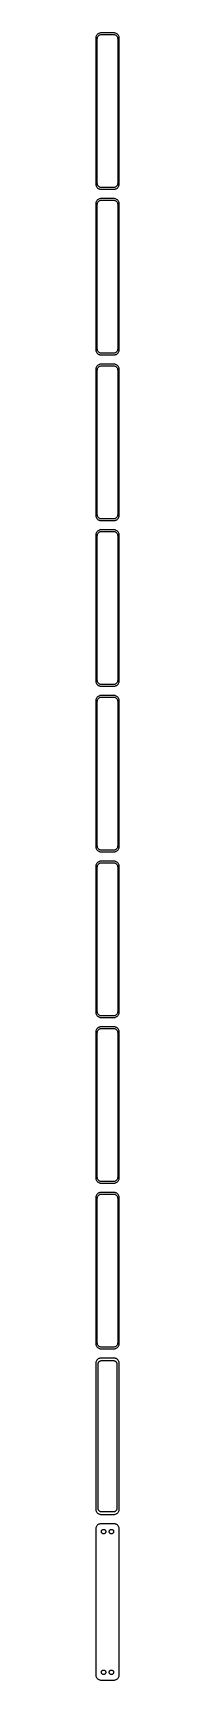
# Model space of a CAD drawing. Header units: metres. Extents: x -11 to 11, y 1515 to 3096.
import ezdxf

# ---------------------------------------------------------------- set-up
doc = ezdxf.new("R2010")
doc.units = ezdxf.units.M

msp = doc.modelspace()

# ---------------------------------------------------------------- linework, layer by layer
for p, q in [((-11.2106, 3091.63), (-11.25, 3091)), ((-11.25, 3091), (-11.25, 2951)), ((-11.0929, 3092.24), (-11.2106, 3091.63)), ((-10.8989, 3092.84), (-11.0929, 3092.24)), ((-10.6315, 3093.41), (-10.8989, 3092.84)), ((-10.2951, 3093.94), (-10.6315, 3093.41)), ((-9.89484, 3094.42), (-10.2951, 3093.94)), ((-9.43712, 3094.85), (-9.89484, 3094.42)), ((-9.75, 3090.5), (-9.71844, 3091)), ((-9.75, 2951.5), (-9.75, 3090.5)), ((-9.71844, 3091), (-9.62433, 3091.49)), ((-9.62433, 3091.49), (-9.4691, 3091.97)), ((-9.4691, 3091.97), (-9.25522, 3092.43)), ((-8.92912, 3095.22), (-9.43712, 3094.85)), ((-9.25522, 3092.43), (-8.98605, 3092.85)), ((-8.98605, 3092.85), (-8.66586, 3093.24)), ((-8.37889, 3095.52), (-8.92912, 3095.22)), ((-8.66586, 3093.24), (-8.29968, 3093.58)), ((-7.79507, 3095.76), (-8.37889, 3095.52)), ((-8.29968, 3093.58), (-7.8933, 3093.88)), ((-7.8933, 3093.88), (-7.45311, 3094.12)), ((-7.1869, 3095.91), (-7.79507, 3095.76)), ((-7.45311, 3094.12), (-6.98605, 3094.3)), ((-6.56395, 3095.99), (-7.1869, 3095.91)), ((-6.98605, 3094.3), (-6.49951, 3094.43)), ((6.56395, 3095.99), (-6.56395, 3095.99)), ((-6.49951, 3094.43), (-6.00116, 3094.49)), ((-6.00116, 3094.49), (6.00116, 3094.49)), ((6.00116, 3094.49), (6.49951, 3094.43)), ((6.49951, 3094.43), (6.98605, 3094.3)), ((7.1869, 3095.91), (6.56395, 3095.99)), ((6.98605, 3094.3), (7.45311, 3094.12)), ((7.79507, 3095.76), (7.1869, 3095.91)), ((7.45311, 3094.12), (7.8933, 3093.88)), ((8.37889, 3095.52), (7.79507, 3095.76)), ((7.8933, 3093.88), (8.29968, 3093.58)), ((8.29968, 3093.58), (8.66586, 3093.24)), ((8.92912, 3095.22), (8.37889, 3095.52)), ((8.66586, 3093.24), (8.98605, 3092.85)), ((9.43712, 3094.85), (8.92912, 3095.22)), ((8.98605, 3092.85), (9.25522, 3092.43)), ((9.25522, 3092.43), (9.4691, 3091.97)), ((9.89484, 3094.42), (9.43712, 3094.85)), ((9.4691, 3091.97), (9.62433, 3091.49)), ((9.62433, 3091.49), (9.71844, 3091)), ((9.71844, 3091), (9.75, 3090.5)), ((9.75, 3090.5), (9.75, 2951.5)), ((10.2951, 3093.94), (9.89484, 3094.42)), ((10.6315, 3093.41), (10.2951, 3093.94)), ((10.8989, 3092.84), (10.6315, 3093.41)), ((11.0929, 3092.24), (10.8989, 3092.84)), ((11.2106, 3091.63), (11.0929, 3092.24)), ((11.25, 3091), (11.2106, 3091.63)), ((11.25, 2951), (11.25, 3091)), ((-11.25, 2951), (-11.2106, 2950.37)), ((-11.2106, 2950.37), (-11.0929, 2949.76)), ((-11.0929, 2949.76), (-10.8989, 2949.16)), ((-10.8989, 2949.16), (-10.6315, 2948.59)), ((-10.6315, 2948.59), (-10.2951, 2948.06)), ((-10.2951, 2948.06), (-9.89484, 2947.58)), ((-9.89484, 2947.58), (-9.43712, 2947.15)), ((-9.71844, 2951), (-9.75, 2951.5)), ((-9.62433, 2950.51), (-9.71844, 2951)), ((-9.4691, 2950.03), (-9.62433, 2950.51)), ((-9.25522, 2949.57), (-9.4691, 2950.03)), ((-9.43712, 2947.15), (-8.92912, 2946.78)), ((-8.98605, 2949.15), (-9.25522, 2949.57)), ((-8.66586, 2948.76), (-8.98605, 2949.15)), ((-8.92912, 2946.78), (-8.37889, 2946.48)), ((-8.29968, 2948.42), (-8.66586, 2948.76)), ((-8.37889, 2946.48), (-7.79507, 2946.24)), ((-7.8933, 2948.12), (-8.29968, 2948.42)), ((-7.45311, 2947.88), (-7.8933, 2948.12)), ((-7.79507, 2946.24), (-7.1869, 2946.09)), ((-6.98605, 2947.7), (-7.45311, 2947.88)), ((-7.1869, 2946.09), (-6.56395, 2946.01)), ((-6.49951, 2947.57), (-6.98605, 2947.7)), ((-6.56395, 2946.01), (6.56395, 2946.01)), ((-6.00116, 2947.51), (-6.49951, 2947.57)), ((6.00116, 2947.51), (-6.00116, 2947.51)), ((6.49951, 2947.57), (6.00116, 2947.51)), ((6.98605, 2947.7), (6.49951, 2947.57)), ((6.56395, 2946.01), (7.1869, 2946.09)), ((7.45311, 2947.88), (6.98605, 2947.7)), ((7.1869, 2946.09), (7.79507, 2946.24)), ((7.8933, 2948.12), (7.45311, 2947.88)), ((7.79507, 2946.24), (8.37889, 2946.48)), ((8.29968, 2948.42), (7.8933, 2948.12)), ((8.66586, 2948.76), (8.29968, 2948.42)), ((8.37889, 2946.48), (8.92912, 2946.78)), ((8.98605, 2949.15), (8.66586, 2948.76)), ((8.92912, 2946.78), (9.43712, 2947.15)), ((9.25522, 2949.57), (8.98605, 2949.15)), ((9.4691, 2950.03), (9.25522, 2949.57)), ((9.43712, 2947.15), (9.89484, 2947.58)), ((9.62433, 2950.51), (9.4691, 2950.03)), ((9.71844, 2951), (9.62433, 2950.51)), ((9.75, 2951.5), (9.71844, 2951)), ((9.89484, 2947.58), (10.2951, 2948.06)), ((10.2951, 2948.06), (10.6315, 2948.59)), ((10.6315, 2948.59), (10.8989, 2949.16)), ((10.8989, 2949.16), (11.0929, 2949.76)), ((11.0929, 2949.76), (11.2106, 2950.37)), ((11.2106, 2950.37), (11.25, 2951)), ((-11.2106, 2932.63), (-11.25, 2932)), ((-11.25, 2932), (-11.25, 2792)), ((-11.0929, 2933.24), (-11.2106, 2932.63)), ((-10.8989, 2933.84), (-11.0929, 2933.24)), ((-10.6315, 2934.41), (-10.8989, 2933.84)), ((-10.2951, 2934.94), (-10.6315, 2934.41)), ((-9.89484, 2935.42), (-10.2951, 2934.94)), ((-9.43712, 2935.85), (-9.89484, 2935.42)), ((-9.75, 2931.5), (-9.71844, 2932)), ((-9.75, 2792.5), (-9.75, 2931.5)), ((-9.71844, 2932), (-9.62433, 2932.49)), ((-9.62433, 2932.49), (-9.4691, 2932.97)), ((-9.4691, 2932.97), (-9.25522, 2933.43)), ((-8.92912, 2936.22), (-9.43712, 2935.85)), ((-9.25522, 2933.43), (-8.98605, 2933.85)), ((-8.98605, 2933.85), (-8.66586, 2934.24)), ((-8.37889, 2936.52), (-8.92912, 2936.22)), ((-8.66586, 2934.24), (-8.29968, 2934.58)), ((-7.79507, 2936.76), (-8.37889, 2936.52)), ((-8.29968, 2934.58), (-7.8933, 2934.88)), ((-7.8933, 2934.88), (-7.45311, 2935.12)), ((-7.1869, 2936.91), (-7.79507, 2936.76)), ((-7.45311, 2935.12), (-6.98605, 2935.3)), ((-6.56395, 2936.99), (-7.1869, 2936.91)), ((-6.98605, 2935.3), (-6.49951, 2935.43)), ((6.56395, 2936.99), (-6.56395, 2936.99)), ((-6.49951, 2935.43), (-6.00116, 2935.49)), ((-6.00116, 2935.49), (6.00116, 2935.49)), ((6.00116, 2935.49), (6.49951, 2935.43)), ((6.49951, 2935.43), (6.98605, 2935.3)), ((7.1869, 2936.91), (6.56395, 2936.99)), ((6.98605, 2935.3), (7.45311, 2935.12)), ((7.79507, 2936.76), (7.1869, 2936.91)), ((7.45311, 2935.12), (7.8933, 2934.88)), ((8.37889, 2936.52), (7.79507, 2936.76)), ((7.8933, 2934.88), (8.29968, 2934.58)), ((8.29968, 2934.58), (8.66586, 2934.24)), ((8.92912, 2936.22), (8.37889, 2936.52)), ((8.66586, 2934.24), (8.98605, 2933.85)), ((9.43712, 2935.85), (8.92912, 2936.22)), ((8.98605, 2933.85), (9.25522, 2933.43)), ((9.25522, 2933.43), (9.4691, 2932.97)), ((9.89484, 2935.42), (9.43712, 2935.85)), ((9.4691, 2932.97), (9.62433, 2932.49)), ((9.62433, 2932.49), (9.71844, 2932)), ((9.71844, 2932), (9.75, 2931.5)), ((9.75, 2931.5), (9.75, 2792.5)), ((10.2951, 2934.94), (9.89484, 2935.42)), ((10.6315, 2934.41), (10.2951, 2934.94)), ((10.8989, 2933.84), (10.6315, 2934.41)), ((11.0929, 2933.24), (10.8989, 2933.84)), ((11.2106, 2932.63), (11.0929, 2933.24)), ((11.25, 2932), (11.2106, 2932.63)), ((11.25, 2792), (11.25, 2932)), ((-11.25, 2792), (-11.2106, 2791.37)), ((-11.2106, 2791.37), (-11.0929, 2790.76)), ((-11.0929, 2790.76), (-10.8989, 2790.16)), ((-10.8989, 2790.16), (-10.6315, 2789.59)), ((-10.6315, 2789.59), (-10.2951, 2789.06)), ((-10.2951, 2789.06), (-9.89484, 2788.58)), ((-9.89484, 2788.58), (-9.43712, 2788.15)), ((-9.71844, 2792), (-9.75, 2792.5)), ((-9.62433, 2791.51), (-9.71844, 2792)), ((-9.4691, 2791.03), (-9.62433, 2791.51)), ((-9.25522, 2790.57), (-9.4691, 2791.03)), ((-9.43712, 2788.15), (-8.92912, 2787.78)), ((-8.98605, 2790.15), (-9.25522, 2790.57)), ((-8.66586, 2789.76), (-8.98605, 2790.15)), ((-8.92912, 2787.78), (-8.37889, 2787.48)), ((-8.29968, 2789.42), (-8.66586, 2789.76)), ((-8.37889, 2787.48), (-7.79507, 2787.24)), ((-7.8933, 2789.12), (-8.29968, 2789.42)), ((-7.45311, 2788.88), (-7.8933, 2789.12)), ((-7.79507, 2787.24), (-7.1869, 2787.09)), ((-6.98605, 2788.7), (-7.45311, 2788.88)), ((-7.1869, 2787.09), (-6.56395, 2787.01)), ((-6.49951, 2788.57), (-6.98605, 2788.7)), ((-6.56395, 2787.01), (6.56395, 2787.01)), ((-6.00116, 2788.51), (-6.49951, 2788.57)), ((6.00116, 2788.51), (-6.00116, 2788.51)), ((6.49951, 2788.57), (6.00116, 2788.51)), ((6.98605, 2788.7), (6.49951, 2788.57)), ((6.56395, 2787.01), (7.1869, 2787.09)), ((7.45311, 2788.88), (6.98605, 2788.7)), ((7.1869, 2787.09), (7.79507, 2787.24)), ((7.8933, 2789.12), (7.45311, 2788.88)), ((7.79507, 2787.24), (8.37889, 2787.48)), ((8.29968, 2789.42), (7.8933, 2789.12)), ((8.66586, 2789.76), (8.29968, 2789.42)), ((8.37889, 2787.48), (8.92912, 2787.78)), ((8.98605, 2790.15), (8.66586, 2789.76)), ((8.92912, 2787.78), (9.43712, 2788.15)), ((9.25522, 2790.57), (8.98605, 2790.15)), ((9.4691, 2791.03), (9.25522, 2790.57)), ((9.43712, 2788.15), (9.89484, 2788.58)), ((9.62433, 2791.51), (9.4691, 2791.03)), ((9.71844, 2792), (9.62433, 2791.51)), ((9.75, 2792.5), (9.71844, 2792)), ((9.89484, 2788.58), (10.2951, 2789.06)), ((10.2951, 2789.06), (10.6315, 2789.59)), ((10.6315, 2789.59), (10.8989, 2790.16)), ((10.8989, 2790.16), (11.0929, 2790.76)), ((11.0929, 2790.76), (11.2106, 2791.37)), ((11.2106, 2791.37), (11.25, 2792)), ((-11.2106, 2773.63), (-11.25, 2773)), ((-11.25, 2773), (-11.25, 2633)), ((-11.0929, 2774.24), (-11.2106, 2773.63)), ((-10.8989, 2774.84), (-11.0929, 2774.24)), ((-10.6315, 2775.41), (-10.8989, 2774.84)), ((-10.2951, 2775.94), (-10.6315, 2775.41)), ((-9.89484, 2776.42), (-10.2951, 2775.94)), ((-9.43712, 2776.85), (-9.89484, 2776.42)), ((-9.75, 2772.5), (-9.71844, 2773)), ((-9.75, 2633.5), (-9.75, 2772.5)), ((-9.71844, 2773), (-9.62433, 2773.49)), ((-9.62433, 2773.49), (-9.4691, 2773.97)), ((-9.4691, 2773.97), (-9.25522, 2774.43)), ((-8.92912, 2777.22), (-9.43712, 2776.85)), ((-9.25522, 2774.43), (-8.98605, 2774.85)), ((-8.98605, 2774.85), (-8.66586, 2775.24)), ((-8.37889, 2777.52), (-8.92912, 2777.22)), ((-8.66586, 2775.24), (-8.29968, 2775.58)), ((-7.79507, 2777.76), (-8.37889, 2777.52)), ((-8.29968, 2775.58), (-7.8933, 2775.88)), ((-7.8933, 2775.88), (-7.45311, 2776.12)), ((-7.1869, 2777.91), (-7.79507, 2777.76)), ((-7.45311, 2776.12), (-6.98605, 2776.3)), ((-6.56395, 2777.99), (-7.1869, 2777.91)), ((-6.98605, 2776.3), (-6.49951, 2776.43)), ((6.56395, 2777.99), (-6.56395, 2777.99)), ((-6.49951, 2776.43), (-6.00116, 2776.49)), ((-6.00116, 2776.49), (6.00116, 2776.49)), ((6.00116, 2776.49), (6.49951, 2776.43)), ((6.49951, 2776.43), (6.98605, 2776.3)), ((7.1869, 2777.91), (6.56395, 2777.99)), ((6.98605, 2776.3), (7.45311, 2776.12)), ((7.79507, 2777.76), (7.1869, 2777.91)), ((7.45311, 2776.12), (7.8933, 2775.88)), ((8.37889, 2777.52), (7.79507, 2777.76)), ((7.8933, 2775.88), (8.29968, 2775.58)), ((8.29968, 2775.58), (8.66586, 2775.24)), ((8.92912, 2777.22), (8.37889, 2777.52)), ((8.66586, 2775.24), (8.98605, 2774.85)), ((9.43712, 2776.85), (8.92912, 2777.22)), ((8.98605, 2774.85), (9.25522, 2774.43)), ((9.25522, 2774.43), (9.4691, 2773.97)), ((9.89484, 2776.42), (9.43712, 2776.85)), ((9.4691, 2773.97), (9.62433, 2773.49)), ((9.62433, 2773.49), (9.71844, 2773)), ((9.71844, 2773), (9.75, 2772.5)), ((9.75, 2772.5), (9.75, 2633.5)), ((10.2951, 2775.94), (9.89484, 2776.42)), ((10.6315, 2775.41), (10.2951, 2775.94)), ((10.8989, 2774.84), (10.6315, 2775.41)), ((11.0929, 2774.24), (10.8989, 2774.84)), ((11.2106, 2773.63), (11.0929, 2774.24)), ((11.25, 2773), (11.2106, 2773.63)), ((11.25, 2633), (11.25, 2773)), ((-11.25, 2633), (-11.2106, 2632.37)), ((-11.2106, 2632.37), (-11.0929, 2631.76)), ((-11.0929, 2631.76), (-10.8989, 2631.16)), ((-10.8989, 2631.16), (-10.6315, 2630.59)), ((-10.6315, 2630.59), (-10.2951, 2630.06)), ((-10.2951, 2630.06), (-9.89484, 2629.58)), ((-9.89484, 2629.58), (-9.43712, 2629.15)), ((-9.71844, 2633), (-9.75, 2633.5)), ((-9.62433, 2632.51), (-9.71844, 2633)), ((-9.4691, 2632.03), (-9.62433, 2632.51)), ((-9.25522, 2631.57), (-9.4691, 2632.03)), ((-9.43712, 2629.15), (-8.92912, 2628.78)), ((-8.98605, 2631.15), (-9.25522, 2631.57)), ((-8.66586, 2630.76), (-8.98605, 2631.15)), ((-8.92912, 2628.78), (-8.37889, 2628.48)), ((-8.29968, 2630.42), (-8.66586, 2630.76)), ((-8.37889, 2628.48), (-7.79507, 2628.24)), ((-7.8933, 2630.12), (-8.29968, 2630.42)), ((-7.45311, 2629.88), (-7.8933, 2630.12)), ((-7.79507, 2628.24), (-7.1869, 2628.09)), ((-6.98605, 2629.7), (-7.45311, 2629.88)), ((-7.1869, 2628.09), (-6.56395, 2628.01)), ((-6.49951, 2629.57), (-6.98605, 2629.7)), ((-6.56395, 2628.01), (6.56395, 2628.01)), ((-6.00116, 2629.51), (-6.49951, 2629.57)), ((6.00116, 2629.51), (-6.00116, 2629.51)), ((6.49951, 2629.57), (6.00116, 2629.51)), ((6.98605, 2629.7), (6.49951, 2629.57)), ((6.56395, 2628.01), (7.1869, 2628.09)), ((7.45311, 2629.88), (6.98605, 2629.7)), ((7.1869, 2628.09), (7.79507, 2628.24)), ((7.8933, 2630.12), (7.45311, 2629.88)), ((7.79507, 2628.24), (8.37889, 2628.48)), ((8.29968, 2630.42), (7.8933, 2630.12)), ((8.66586, 2630.76), (8.29968, 2630.42)), ((8.37889, 2628.48), (8.92912, 2628.78)), ((8.98605, 2631.15), (8.66586, 2630.76)), ((8.92912, 2628.78), (9.43712, 2629.15)), ((9.25522, 2631.57), (8.98605, 2631.15)), ((9.4691, 2632.03), (9.25522, 2631.57)), ((9.43712, 2629.15), (9.89484, 2629.58)), ((9.62433, 2632.51), (9.4691, 2632.03)), ((9.71844, 2633), (9.62433, 2632.51)), ((9.75, 2633.5), (9.71844, 2633)), ((9.89484, 2629.58), (10.2951, 2630.06)), ((10.2951, 2630.06), (10.6315, 2630.59)), ((10.6315, 2630.59), (10.8989, 2631.16)), ((10.8989, 2631.16), (11.0929, 2631.76)), ((11.0929, 2631.76), (11.2106, 2632.37)), ((11.2106, 2632.37), (11.25, 2633)), ((-11.2106, 2614.63), (-11.25, 2614)), ((-11.25, 2614), (-11.25, 2474)), ((-11.0929, 2615.24), (-11.2106, 2614.63)), ((-10.8989, 2615.84), (-11.0929, 2615.24)), ((-10.6315, 2616.41), (-10.8989, 2615.84)), ((-10.2951, 2616.94), (-10.6315, 2616.41)), ((-9.89484, 2617.42), (-10.2951, 2616.94)), ((-9.43712, 2617.85), (-9.89484, 2617.42)), ((-9.75, 2613.5), (-9.71844, 2614)), ((-9.75, 2474.5), (-9.75, 2613.5)), ((-9.71844, 2614), (-9.62433, 2614.49)), ((-9.62433, 2614.49), (-9.4691, 2614.97)), ((-9.4691, 2614.97), (-9.25522, 2615.43)), ((-8.92912, 2618.22), (-9.43712, 2617.85)), ((-9.25522, 2615.43), (-8.98605, 2615.85)), ((-8.98605, 2615.85), (-8.66586, 2616.24)), ((-8.37889, 2618.52), (-8.92912, 2618.22)), ((-8.66586, 2616.24), (-8.29968, 2616.58)), ((-7.79507, 2618.76), (-8.37889, 2618.52)), ((-8.29968, 2616.58), (-7.8933, 2616.88)), ((-7.8933, 2616.88), (-7.45311, 2617.12)), ((-7.1869, 2618.91), (-7.79507, 2618.76)), ((-7.45311, 2617.12), (-6.98605, 2617.3)), ((-6.56395, 2618.99), (-7.1869, 2618.91)), ((-6.98605, 2617.3), (-6.49951, 2617.43)), ((6.56395, 2618.99), (-6.56395, 2618.99)), ((-6.49951, 2617.43), (-6.00116, 2617.49)), ((-6.00116, 2617.49), (6.00116, 2617.49)), ((6.00116, 2617.49), (6.49951, 2617.43)), ((6.49951, 2617.43), (6.98605, 2617.3)), ((7.1869, 2618.91), (6.56395, 2618.99)), ((6.98605, 2617.3), (7.45311, 2617.12)), ((7.79507, 2618.76), (7.1869, 2618.91)), ((7.45311, 2617.12), (7.8933, 2616.88)), ((8.37889, 2618.52), (7.79507, 2618.76)), ((7.8933, 2616.88), (8.29968, 2616.58)), ((8.29968, 2616.58), (8.66586, 2616.24)), ((8.92912, 2618.22), (8.37889, 2618.52)), ((8.66586, 2616.24), (8.98605, 2615.85)), ((9.43712, 2617.85), (8.92912, 2618.22)), ((8.98605, 2615.85), (9.25522, 2615.43)), ((9.25522, 2615.43), (9.4691, 2614.97)), ((9.89484, 2617.42), (9.43712, 2617.85)), ((9.4691, 2614.97), (9.62433, 2614.49)), ((9.62433, 2614.49), (9.71844, 2614)), ((9.71844, 2614), (9.75, 2613.5)), ((9.75, 2613.5), (9.75, 2474.5)), ((10.2951, 2616.94), (9.89484, 2617.42)), ((10.6315, 2616.41), (10.2951, 2616.94)), ((10.8989, 2615.84), (10.6315, 2616.41)), ((11.0929, 2615.24), (10.8989, 2615.84)), ((11.2106, 2614.63), (11.0929, 2615.24)), ((11.25, 2614), (11.2106, 2614.63)), ((11.25, 2474), (11.25, 2614)), ((-11.25, 2474), (-11.2106, 2473.37)), ((-11.2106, 2473.37), (-11.0929, 2472.76)), ((-11.0929, 2472.76), (-10.8989, 2472.16)), ((-10.8989, 2472.16), (-10.6315, 2471.59)), ((-10.6315, 2471.59), (-10.2951, 2471.06)), ((-10.2951, 2471.06), (-9.89484, 2470.58)), ((-9.89484, 2470.58), (-9.43712, 2470.15)), ((-9.71844, 2474), (-9.75, 2474.5)), ((-9.62433, 2473.51), (-9.71844, 2474)), ((-9.4691, 2473.03), (-9.62433, 2473.51)), ((-9.25522, 2472.57), (-9.4691, 2473.03)), ((-9.43712, 2470.15), (-8.92912, 2469.78)), ((-8.98605, 2472.15), (-9.25522, 2472.57)), ((-8.66586, 2471.76), (-8.98605, 2472.15)), ((-8.92912, 2469.78), (-8.37889, 2469.48)), ((-8.29968, 2471.42), (-8.66586, 2471.76)), ((-8.37889, 2469.48), (-7.79507, 2469.24)), ((-7.8933, 2471.12), (-8.29968, 2471.42)), ((-7.45311, 2470.88), (-7.8933, 2471.12)), ((-7.79507, 2469.24), (-7.1869, 2469.09)), ((-6.98605, 2470.7), (-7.45311, 2470.88)), ((-7.1869, 2469.09), (-6.56395, 2469.01)), ((-6.49951, 2470.57), (-6.98605, 2470.7)), ((-6.56395, 2469.01), (6.56395, 2469.01)), ((-6.00116, 2470.51), (-6.49951, 2470.57)), ((6.00116, 2470.51), (-6.00116, 2470.51)), ((6.49951, 2470.57), (6.00116, 2470.51)), ((6.98605, 2470.7), (6.49951, 2470.57)), ((6.56395, 2469.01), (7.1869, 2469.09)), ((7.45311, 2470.88), (6.98605, 2470.7)), ((7.1869, 2469.09), (7.79507, 2469.24)), ((7.8933, 2471.12), (7.45311, 2470.88)), ((7.79507, 2469.24), (8.37889, 2469.48)), ((8.29968, 2471.42), (7.8933, 2471.12)), ((8.66586, 2471.76), (8.29968, 2471.42)), ((8.37889, 2469.48), (8.92912, 2469.78)), ((8.98605, 2472.15), (8.66586, 2471.76)), ((8.92912, 2469.78), (9.43712, 2470.15)), ((9.25522, 2472.57), (8.98605, 2472.15)), ((9.4691, 2473.03), (9.25522, 2472.57)), ((9.43712, 2470.15), (9.89484, 2470.58)), ((9.62433, 2473.51), (9.4691, 2473.03)), ((9.71844, 2474), (9.62433, 2473.51)), ((9.75, 2474.5), (9.71844, 2474)), ((9.89484, 2470.58), (10.2951, 2471.06)), ((10.2951, 2471.06), (10.6315, 2471.59)), ((10.6315, 2471.59), (10.8989, 2472.16)), ((10.8989, 2472.16), (11.0929, 2472.76)), ((11.0929, 2472.76), (11.2106, 2473.37)), ((11.2106, 2473.37), (11.25, 2474)), ((-11.2106, 2455.63), (-11.25, 2455)), ((-11.25, 2455), (-11.25, 2315)), ((-11.0929, 2456.24), (-11.2106, 2455.63)), ((-10.8989, 2456.84), (-11.0929, 2456.24)), ((-10.6315, 2457.41), (-10.8989, 2456.84)), ((-10.2951, 2457.94), (-10.6315, 2457.41)), ((-9.89484, 2458.42), (-10.2951, 2457.94)), ((-9.43712, 2458.85), (-9.89484, 2458.42)), ((-9.75, 2454.5), (-9.71844, 2455)), ((-9.75, 2315.5), (-9.75, 2454.5)), ((-9.71844, 2455), (-9.62433, 2455.49)), ((-9.62433, 2455.49), (-9.4691, 2455.97)), ((-9.4691, 2455.97), (-9.25522, 2456.43)), ((-8.92912, 2459.22), (-9.43712, 2458.85)), ((-9.25522, 2456.43), (-8.98605, 2456.85)), ((-8.98605, 2456.85), (-8.66586, 2457.24)), ((-8.37889, 2459.52), (-8.92912, 2459.22)), ((-8.66586, 2457.24), (-8.29968, 2457.58)), ((-7.79507, 2459.76), (-8.37889, 2459.52)), ((-8.29968, 2457.58), (-7.8933, 2457.88)), ((-7.8933, 2457.88), (-7.45311, 2458.12)), ((-7.1869, 2459.91), (-7.79507, 2459.76)), ((-7.45311, 2458.12), (-6.98605, 2458.3)), ((-6.56395, 2459.99), (-7.1869, 2459.91)), ((-6.98605, 2458.3), (-6.49951, 2458.43)), ((6.56395, 2459.99), (-6.56395, 2459.99)), ((-6.49951, 2458.43), (-6.00116, 2458.49)), ((-6.00116, 2458.49), (6.00116, 2458.49)), ((6.00116, 2458.49), (6.49951, 2458.43)), ((6.49951, 2458.43), (6.98605, 2458.3)), ((7.1869, 2459.91), (6.56395, 2459.99)), ((6.98605, 2458.3), (7.45311, 2458.12)), ((7.79507, 2459.76), (7.1869, 2459.91)), ((7.45311, 2458.12), (7.8933, 2457.88)), ((8.37889, 2459.52), (7.79507, 2459.76)), ((7.8933, 2457.88), (8.29968, 2457.58)), ((8.29968, 2457.58), (8.66586, 2457.24)), ((8.92912, 2459.22), (8.37889, 2459.52)), ((8.66586, 2457.24), (8.98605, 2456.85)), ((9.43712, 2458.85), (8.92912, 2459.22)), ((8.98605, 2456.85), (9.25522, 2456.43)), ((9.25522, 2456.43), (9.4691, 2455.97)), ((9.89484, 2458.42), (9.43712, 2458.85)), ((9.4691, 2455.97), (9.62433, 2455.49)), ((9.62433, 2455.49), (9.71844, 2455)), ((9.71844, 2455), (9.75, 2454.5)), ((9.75, 2454.5), (9.75, 2315.5)), ((10.2951, 2457.94), (9.89484, 2458.42)), ((10.6315, 2457.41), (10.2951, 2457.94)), ((10.8989, 2456.84), (10.6315, 2457.41)), ((11.0929, 2456.24), (10.8989, 2456.84)), ((11.2106, 2455.63), (11.0929, 2456.24)), ((11.25, 2455), (11.2106, 2455.63)), ((11.25, 2315), (11.25, 2455)), ((-11.25, 2315), (-11.2106, 2314.37)), ((-11.2106, 2314.37), (-11.0929, 2313.76)), ((-11.0929, 2313.76), (-10.8989, 2313.16)), ((-10.8989, 2313.16), (-10.6315, 2312.59)), ((-10.6315, 2312.59), (-10.2951, 2312.06)), ((-10.2951, 2312.06), (-9.89484, 2311.58)), ((-9.89484, 2311.58), (-9.43712, 2311.15)), ((-9.71844, 2315), (-9.75, 2315.5)), ((-9.62433, 2314.51), (-9.71844, 2315)), ((-9.4691, 2314.03), (-9.62433, 2314.51)), ((-9.25522, 2313.57), (-9.4691, 2314.03)), ((-9.43712, 2311.15), (-8.92912, 2310.78)), ((-8.98605, 2313.15), (-9.25522, 2313.57)), ((-8.66586, 2312.76), (-8.98605, 2313.15)), ((-8.92912, 2310.78), (-8.37889, 2310.48)), ((-8.29968, 2312.42), (-8.66586, 2312.76)), ((-8.37889, 2310.48), (-7.79507, 2310.24)), ((-7.8933, 2312.12), (-8.29968, 2312.42)), ((-7.45311, 2311.88), (-7.8933, 2312.12)), ((-7.79507, 2310.24), (-7.1869, 2310.09)), ((-6.98605, 2311.7), (-7.45311, 2311.88)), ((-7.1869, 2310.09), (-6.56395, 2310.01)), ((-6.49951, 2311.57), (-6.98605, 2311.7)), ((-6.56395, 2310.01), (6.56395, 2310.01)), ((-6.00116, 2311.51), (-6.49951, 2311.57)), ((6.00116, 2311.51), (-6.00116, 2311.51)), ((6.49951, 2311.57), (6.00116, 2311.51)), ((6.98605, 2311.7), (6.49951, 2311.57)), ((6.56395, 2310.01), (7.1869, 2310.09)), ((7.45311, 2311.88), (6.98605, 2311.7)), ((7.1869, 2310.09), (7.79507, 2310.24)), ((7.8933, 2312.12), (7.45311, 2311.88)), ((7.79507, 2310.24), (8.37889, 2310.48)), ((8.29968, 2312.42), (7.8933, 2312.12)), ((8.66586, 2312.76), (8.29968, 2312.42)), ((8.37889, 2310.48), (8.92912, 2310.78)), ((8.98605, 2313.15), (8.66586, 2312.76)), ((8.92912, 2310.78), (9.43712, 2311.15)), ((9.25522, 2313.57), (8.98605, 2313.15)), ((9.4691, 2314.03), (9.25522, 2313.57)), ((9.43712, 2311.15), (9.89484, 2311.58)), ((9.62433, 2314.51), (9.4691, 2314.03)), ((9.71844, 2315), (9.62433, 2314.51)), ((9.75, 2315.5), (9.71844, 2315)), ((9.89484, 2311.58), (10.2951, 2312.06)), ((10.2951, 2312.06), (10.6315, 2312.59)), ((10.6315, 2312.59), (10.8989, 2313.16)), ((10.8989, 2313.16), (11.0929, 2313.76)), ((11.0929, 2313.76), (11.2106, 2314.37)), ((11.2106, 2314.37), (11.25, 2315)), ((-11.2106, 2296.63), (-11.25, 2296)), ((-11.25, 2296), (-11.25, 2156)), ((-11.0929, 2297.24), (-11.2106, 2296.63)), ((-10.8989, 2297.84), (-11.0929, 2297.24)), ((-10.6315, 2298.41), (-10.8989, 2297.84)), ((-10.2951, 2298.94), (-10.6315, 2298.41)), ((-9.89484, 2299.42), (-10.2951, 2298.94)), ((-9.43712, 2299.85), (-9.89484, 2299.42)), ((-9.75, 2295.5), (-9.71844, 2296)), ((-9.75, 2156.5), (-9.75, 2295.5)), ((-9.71844, 2296), (-9.62433, 2296.49)), ((-9.62433, 2296.49), (-9.4691, 2296.97)), ((-9.4691, 2296.97), (-9.25522, 2297.43)), ((-8.92912, 2300.22), (-9.43712, 2299.85)), ((-9.25522, 2297.43), (-8.98605, 2297.85)), ((-8.98605, 2297.85), (-8.66586, 2298.24)), ((-8.37889, 2300.52), (-8.92912, 2300.22)), ((-8.66586, 2298.24), (-8.29968, 2298.58)), ((-7.79507, 2300.76), (-8.37889, 2300.52)), ((-8.29968, 2298.58), (-7.8933, 2298.88)), ((-7.8933, 2298.88), (-7.45311, 2299.12)), ((-7.1869, 2300.91), (-7.79507, 2300.76)), ((-7.45311, 2299.12), (-6.98605, 2299.3)), ((-6.56395, 2300.99), (-7.1869, 2300.91)), ((-6.98605, 2299.3), (-6.49951, 2299.43)), ((6.56395, 2300.99), (-6.56395, 2300.99)), ((-6.49951, 2299.43), (-6.00116, 2299.49)), ((-6.00116, 2299.49), (6.00116, 2299.49)), ((6.00116, 2299.49), (6.49951, 2299.43)), ((6.49951, 2299.43), (6.98605, 2299.3)), ((7.1869, 2300.91), (6.56395, 2300.99)), ((6.98605, 2299.3), (7.45311, 2299.12)), ((7.79507, 2300.76), (7.1869, 2300.91)), ((7.45311, 2299.12), (7.8933, 2298.88)), ((8.37889, 2300.52), (7.79507, 2300.76)), ((7.8933, 2298.88), (8.29968, 2298.58)), ((8.29968, 2298.58), (8.66586, 2298.24)), ((8.92912, 2300.22), (8.37889, 2300.52)), ((8.66586, 2298.24), (8.98605, 2297.85)), ((9.43712, 2299.85), (8.92912, 2300.22)), ((8.98605, 2297.85), (9.25522, 2297.43)), ((9.25522, 2297.43), (9.4691, 2296.97)), ((9.89484, 2299.42), (9.43712, 2299.85)), ((9.4691, 2296.97), (9.62433, 2296.49)), ((9.62433, 2296.49), (9.71844, 2296)), ((9.71844, 2296), (9.75, 2295.5)), ((9.75, 2295.5), (9.75, 2156.5)), ((10.2951, 2298.94), (9.89484, 2299.42)), ((10.6315, 2298.41), (10.2951, 2298.94)), ((10.8989, 2297.84), (10.6315, 2298.41)), ((11.0929, 2297.24), (10.8989, 2297.84)), ((11.2106, 2296.63), (11.0929, 2297.24)), ((11.25, 2296), (11.2106, 2296.63)), ((11.25, 2156), (11.25, 2296)), ((-11.25, 2156), (-11.2106, 2155.37)), ((-11.2106, 2155.37), (-11.0929, 2154.76)), ((-11.0929, 2154.76), (-10.8989, 2154.16)), ((-10.8989, 2154.16), (-10.6315, 2153.59)), ((-10.6315, 2153.59), (-10.2951, 2153.06)), ((-10.2951, 2153.06), (-9.89484, 2152.58)), ((-9.89484, 2152.58), (-9.43712, 2152.15)), ((-9.71844, 2156), (-9.75, 2156.5)), ((-9.62433, 2155.51), (-9.71844, 2156)), ((-9.4691, 2155.03), (-9.62433, 2155.51)), ((-9.25522, 2154.57), (-9.4691, 2155.03)), ((-9.43712, 2152.15), (-8.92912, 2151.78)), ((-8.98605, 2154.15), (-9.25522, 2154.57)), ((-8.66586, 2153.76), (-8.98605, 2154.15)), ((-8.92912, 2151.78), (-8.37889, 2151.48)), ((-8.29968, 2153.42), (-8.66586, 2153.76)), ((-8.37889, 2151.48), (-7.79507, 2151.24)), ((-7.8933, 2153.12), (-8.29968, 2153.42)), ((-7.45311, 2152.88), (-7.8933, 2153.12)), ((-7.79507, 2151.24), (-7.1869, 2151.09)), ((-6.98605, 2152.7), (-7.45311, 2152.88)), ((-7.1869, 2151.09), (-6.56395, 2151.01)), ((-6.49951, 2152.57), (-6.98605, 2152.7)), ((-6.56395, 2151.01), (6.56395, 2151.01)), ((-6.00116, 2152.51), (-6.49951, 2152.57)), ((6.00116, 2152.51), (-6.00116, 2152.51)), ((6.49951, 2152.57), (6.00116, 2152.51)), ((6.98605, 2152.7), (6.49951, 2152.57)), ((6.56395, 2151.01), (7.1869, 2151.09)), ((7.45311, 2152.88), (6.98605, 2152.7)), ((7.1869, 2151.09), (7.79507, 2151.24)), ((7.8933, 2153.12), (7.45311, 2152.88)), ((7.79507, 2151.24), (8.37889, 2151.48)), ((8.29968, 2153.42), (7.8933, 2153.12)), ((8.66586, 2153.76), (8.29968, 2153.42)), ((8.37889, 2151.48), (8.92912, 2151.78)), ((8.98605, 2154.15), (8.66586, 2153.76)), ((8.92912, 2151.78), (9.43712, 2152.15)), ((9.25522, 2154.57), (8.98605, 2154.15)), ((9.4691, 2155.03), (9.25522, 2154.57)), ((9.43712, 2152.15), (9.89484, 2152.58)), ((9.62433, 2155.51), (9.4691, 2155.03)), ((9.71844, 2156), (9.62433, 2155.51)), ((9.75, 2156.5), (9.71844, 2156)), ((9.89484, 2152.58), (10.2951, 2153.06)), ((10.2951, 2153.06), (10.6315, 2153.59)), ((10.6315, 2153.59), (10.8989, 2154.16)), ((10.8989, 2154.16), (11.0929, 2154.76)), ((11.0929, 2154.76), (11.2106, 2155.37)), ((11.2106, 2155.37), (11.25, 2156)), ((-11.2106, 2137.63), (-11.25, 2137)), ((-11.25, 2137), (-11.25, 1997)), ((-11.0929, 2138.24), (-11.2106, 2137.63)), ((-10.8989, 2138.84), (-11.0929, 2138.24)), ((-10.6315, 2139.41), (-10.8989, 2138.84)), ((-10.2951, 2139.94), (-10.6315, 2139.41)), ((-9.89484, 2140.42), (-10.2951, 2139.94)), ((-9.43712, 2140.85), (-9.89484, 2140.42)), ((-9.75, 2136.5), (-9.71844, 2137)), ((-9.75, 1997.5), (-9.75, 2136.5)), ((-9.71844, 2137), (-9.62433, 2137.49)), ((-9.62433, 2137.49), (-9.4691, 2137.97)), ((-9.4691, 2137.97), (-9.25522, 2138.43)), ((-8.92912, 2141.22), (-9.43712, 2140.85)), ((-9.25522, 2138.43), (-8.98605, 2138.85)), ((-8.98605, 2138.85), (-8.66586, 2139.24)), ((-8.37889, 2141.52), (-8.92912, 2141.22)), ((-8.66586, 2139.24), (-8.29968, 2139.58)), ((-7.79507, 2141.76), (-8.37889, 2141.52)), ((-8.29968, 2139.58), (-7.8933, 2139.88)), ((-7.8933, 2139.88), (-7.45311, 2140.12)), ((-7.1869, 2141.91), (-7.79507, 2141.76)), ((-7.45311, 2140.12), (-6.98605, 2140.3)), ((-6.56395, 2141.99), (-7.1869, 2141.91)), ((-6.98605, 2140.3), (-6.49951, 2140.43)), ((6.56395, 2141.99), (-6.56395, 2141.99)), ((-6.49951, 2140.43), (-6.00116, 2140.49)), ((-6.00116, 2140.49), (6.00116, 2140.49)), ((6.00116, 2140.49), (6.49951, 2140.43)), ((6.49951, 2140.43), (6.98605, 2140.3)), ((7.1869, 2141.91), (6.56395, 2141.99)), ((6.98605, 2140.3), (7.45311, 2140.12)), ((7.79507, 2141.76), (7.1869, 2141.91)), ((7.45311, 2140.12), (7.8933, 2139.88)), ((8.37889, 2141.52), (7.79507, 2141.76)), ((7.8933, 2139.88), (8.29968, 2139.58)), ((8.29968, 2139.58), (8.66586, 2139.24)), ((8.92912, 2141.22), (8.37889, 2141.52)), ((8.66586, 2139.24), (8.98605, 2138.85)), ((9.43712, 2140.85), (8.92912, 2141.22)), ((8.98605, 2138.85), (9.25522, 2138.43)), ((9.25522, 2138.43), (9.4691, 2137.97)), ((9.89484, 2140.42), (9.43712, 2140.85)), ((9.4691, 2137.97), (9.62433, 2137.49)), ((9.62433, 2137.49), (9.71844, 2137)), ((9.71844, 2137), (9.75, 2136.5)), ((9.75, 2136.5), (9.75, 1997.5)), ((10.2951, 2139.94), (9.89484, 2140.42)), ((10.6315, 2139.41), (10.2951, 2139.94)), ((10.8989, 2138.84), (10.6315, 2139.41)), ((11.0929, 2138.24), (10.8989, 2138.84)), ((11.2106, 2137.63), (11.0929, 2138.24)), ((11.25, 2137), (11.2106, 2137.63)), ((11.25, 1997), (11.25, 2137)), ((-11.25, 1997), (-11.2106, 1996.37)), ((-11.2106, 1996.37), (-11.0929, 1995.76)), ((-11.0929, 1995.76), (-10.8989, 1995.16)), ((-10.8989, 1995.16), (-10.6315, 1994.59)), ((-10.6315, 1994.59), (-10.2951, 1994.06)), ((-10.2951, 1994.06), (-9.89484, 1993.58)), ((-9.89484, 1993.58), (-9.43712, 1993.15)), ((-9.71844, 1997), (-9.75, 1997.5)), ((-9.62433, 1996.51), (-9.71844, 1997)), ((-9.4691, 1996.03), (-9.62433, 1996.51)), ((-9.25522, 1995.57), (-9.4691, 1996.03)), ((-9.43712, 1993.15), (-8.92912, 1992.78)), ((-8.98605, 1995.15), (-9.25522, 1995.57)), ((-8.66586, 1994.76), (-8.98605, 1995.15)), ((-8.92912, 1992.78), (-8.37889, 1992.48)), ((-8.29968, 1994.42), (-8.66586, 1994.76)), ((-8.37889, 1992.48), (-7.79507, 1992.24)), ((-7.8933, 1994.12), (-8.29968, 1994.42)), ((-7.45311, 1993.88), (-7.8933, 1994.12)), ((-7.79507, 1992.24), (-7.1869, 1992.09)), ((-6.98605, 1993.7), (-7.45311, 1993.88)), ((-7.1869, 1992.09), (-6.56395, 1992.01)), ((-6.49951, 1993.57), (-6.98605, 1993.7)), ((-6.00116, 1993.51), (-6.49951, 1993.57)), ((6.00116, 1993.51), (-6.00116, 1993.51)), ((6.49951, 1993.57), (6.00116, 1993.51)), ((6.98605, 1993.7), (6.49951, 1993.57)), ((6.56395, 1992.01), (7.1869, 1992.09)), ((7.45311, 1993.88), (6.98605, 1993.7)), ((7.1869, 1992.09), (7.79507, 1992.24)), ((7.8933, 1994.12), (7.45311, 1993.88)), ((7.79507, 1992.24), (8.37889, 1992.48)), ((8.29968, 1994.42), (7.8933, 1994.12)), ((8.66586, 1994.76), (8.29968, 1994.42)), ((8.37889, 1992.48), (8.92912, 1992.78)), ((8.98605, 1995.15), (8.66586, 1994.76)), ((8.92912, 1992.78), (9.43712, 1993.15)), ((9.25522, 1995.57), (8.98605, 1995.15)), ((9.4691, 1996.03), (9.25522, 1995.57)), ((9.43712, 1993.15), (9.89484, 1993.58)), ((9.62433, 1996.51), (9.4691, 1996.03)), ((9.71844, 1997), (9.62433, 1996.51)), ((9.75, 1997.5), (9.71844, 1997)), ((9.89484, 1993.58), (10.2951, 1994.06)), ((10.2951, 1994.06), (10.6315, 1994.59)), ((10.6315, 1994.59), (10.8989, 1995.16)), ((10.8989, 1995.16), (11.0929, 1995.76)), ((11.0929, 1995.76), (11.2106, 1996.37)), ((11.2106, 1996.37), (11.25, 1997)), ((-11.2106, 1978.63), (-11.25, 1978)), ((-11.25, 1978), (-11.25, 1838)), ((-11.0929, 1979.24), (-11.2106, 1978.63)), ((-10.8989, 1979.84), (-11.0929, 1979.24)), ((-10.6315, 1980.41), (-10.8989, 1979.84)), ((-10.2951, 1980.94), (-10.6315, 1980.41)), ((-9.89484, 1981.42), (-10.2951, 1980.94)), ((-9.43712, 1981.85), (-9.89484, 1981.42)), ((-9.75, 1977.5), (-9.71844, 1978)), ((-9.75, 1838.5), (-9.75, 1977.5)), ((-9.71844, 1978), (-9.62433, 1978.49)), ((-9.62433, 1978.49), (-9.4691, 1978.97)), ((-9.4691, 1978.97), (-9.25522, 1979.43)), ((-8.92912, 1982.22), (-9.43712, 1981.85)), ((-9.25522, 1979.43), (-8.98605, 1979.85)), ((-8.98605, 1979.85), (-8.66586, 1980.24)), ((-8.37889, 1982.52), (-8.92912, 1982.22)), ((-8.66586, 1980.24), (-8.29968, 1980.58)), ((-7.79507, 1982.76), (-8.37889, 1982.52)), ((-8.29968, 1980.58), (-7.8933, 1980.88)), ((-7.8933, 1980.88), (-7.45311, 1981.12)), ((-7.1869, 1982.91), (-7.79507, 1982.76)), ((-7.45311, 1981.12), (-6.98605, 1981.3)), ((-6.56395, 1982.99), (-7.1869, 1982.91)), ((-6.98605, 1981.3), (-6.49951, 1981.43)), ((-6.56395, 1992.01), (6.56395, 1992.01)), ((6.56395, 1982.99), (-6.56395, 1982.99)), ((-6.49951, 1981.43), (-6.00116, 1981.49)), ((-6.00116, 1981.49), (6.00116, 1981.49)), ((6.00116, 1981.49), (6.49951, 1981.43)), ((6.49951, 1981.43), (6.98605, 1981.3)), ((7.1869, 1982.91), (6.56395, 1982.99)), ((6.98605, 1981.3), (7.45311, 1981.12)), ((7.79507, 1982.76), (7.1869, 1982.91)), ((7.45311, 1981.12), (7.8933, 1980.88)), ((8.37889, 1982.52), (7.79507, 1982.76)), ((7.8933, 1980.88), (8.29968, 1980.58)), ((8.29968, 1980.58), (8.66586, 1980.24)), ((8.92912, 1982.22), (8.37889, 1982.52)), ((8.66586, 1980.24), (8.98605, 1979.85)), ((9.43712, 1981.85), (8.92912, 1982.22)), ((8.98605, 1979.85), (9.25522, 1979.43)), ((9.25522, 1979.43), (9.4691, 1978.97)), ((9.89484, 1981.42), (9.43712, 1981.85)), ((9.4691, 1978.97), (9.62433, 1978.49)), ((9.62433, 1978.49), (9.71844, 1978)), ((9.71844, 1978), (9.75, 1977.5)), ((9.75, 1977.5), (9.75, 1838.5)), ((10.2951, 1980.94), (9.89484, 1981.42)), ((10.6315, 1980.41), (10.2951, 1980.94)), ((10.8989, 1979.84), (10.6315, 1980.41)), ((11.0929, 1979.24), (10.8989, 1979.84)), ((11.2106, 1978.63), (11.0929, 1979.24)), ((11.25, 1978), (11.2106, 1978.63)), ((11.25, 1838), (11.25, 1978)), ((-11.25, 1838), (-11.2106, 1837.37)), ((-11.2106, 1837.37), (-11.0929, 1836.76)), ((-11.0929, 1836.76), (-10.8989, 1836.16)), ((-10.8989, 1836.16), (-10.6315, 1835.59)), ((-10.6315, 1835.59), (-10.2951, 1835.06)), ((-10.2951, 1835.06), (-9.89484, 1834.58)), ((-9.89484, 1834.58), (-9.43712, 1834.15)), ((-9.71844, 1838), (-9.75, 1838.5)), ((-9.62433, 1837.51), (-9.71844, 1838)), ((-9.4691, 1837.03), (-9.62433, 1837.51)), ((-9.25522, 1836.57), (-9.4691, 1837.03)), ((-9.43712, 1834.15), (-8.92912, 1833.78)), ((-8.98605, 1836.15), (-9.25522, 1836.57)), ((-8.66586, 1835.76), (-8.98605, 1836.15)), ((-8.29968, 1835.42), (-8.66586, 1835.76)), ((-7.8933, 1835.12), (-8.29968, 1835.42)), ((-7.45311, 1834.88), (-7.8933, 1835.12)), ((-6.98605, 1834.7), (-7.45311, 1834.88)), ((-6.49951, 1834.57), (-6.98605, 1834.7)), ((-6.00116, 1834.51), (-6.49951, 1834.57)), ((6.00116, 1834.51), (-6.00116, 1834.51)), ((6.49951, 1834.57), (6.00116, 1834.51)), ((6.98605, 1834.7), (6.49951, 1834.57)), ((7.45311, 1834.88), (6.98605, 1834.7)), ((7.8933, 1835.12), (7.45311, 1834.88)), ((8.29968, 1835.42), (7.8933, 1835.12)), ((8.66586, 1835.76), (8.29968, 1835.42)), ((8.98605, 1836.15), (8.66586, 1835.76)), ((8.92912, 1833.78), (9.43712, 1834.15)), ((9.25522, 1836.57), (8.98605, 1836.15)), ((9.4691, 1837.03), (9.25522, 1836.57)), ((9.43712, 1834.15), (9.89484, 1834.58)), ((9.62433, 1837.51), (9.4691, 1837.03)), ((9.71844, 1838), (9.62433, 1837.51)), ((9.75, 1838.5), (9.71844, 1838)), ((9.89484, 1834.58), (10.2951, 1835.06)), ((10.2951, 1835.06), (10.6315, 1835.59)), ((10.6315, 1835.59), (10.8989, 1836.16)), ((10.8989, 1836.16), (11.0929, 1836.76)), ((11.0929, 1836.76), (11.2106, 1837.37)), ((11.2106, 1837.37), (11.25, 1838)), ((-11.2106, 1819.63), (-11.25, 1819)), ((-11.25, 1819), (-11.25, 1679)), ((-11.0929, 1820.24), (-11.2106, 1819.63)), ((-10.8989, 1820.84), (-11.0929, 1820.24)), ((-10.6315, 1821.41), (-10.8989, 1820.84)), ((-10.2951, 1821.94), (-10.6315, 1821.41)), ((-9.89484, 1822.42), (-10.2951, 1821.94)), ((-9.43712, 1822.85), (-9.89484, 1822.42)), ((-8.92912, 1823.22), (-9.43712, 1822.85)), ((-8.92912, 1833.78), (-8.37889, 1833.48)), ((-8.37889, 1823.52), (-8.92912, 1823.22)), ((-8.86292, 1818.5), (-8.83836, 1818.89)), ((-8.86292, 1679.5), (-8.86292, 1818.5)), ((-8.83836, 1818.89), (-8.76512, 1819.27)), ((-8.76512, 1819.27), (-8.64432, 1819.65)), ((-8.64432, 1819.65), (-8.47786, 1820)), ((-8.47786, 1820), (-8.2684, 1820.33)), ((-8.37889, 1833.48), (-7.79507, 1833.24)), ((-7.79507, 1823.76), (-8.37889, 1823.52)), ((-8.2684, 1820.33), (-8.01921, 1820.63)), ((-8.01921, 1820.63), (-7.73424, 1820.9)), ((-7.79507, 1833.24), (-7.1869, 1833.09)), ((-7.1869, 1823.91), (-7.79507, 1823.76)), ((-7.73424, 1820.9), (-7.41798, 1821.13)), ((-7.41798, 1821.13), (-7.07541, 1821.32)), ((-7.1869, 1833.09), (-6.56395, 1833.01)), ((-6.56395, 1823.99), (-7.1869, 1823.91)), ((-7.07541, 1821.32), (-6.71194, 1821.46)), ((-6.71194, 1821.46), (-6.3333, 1821.56)), ((-6.56395, 1833.01), (6.56395, 1833.01)), ((6.56395, 1823.99), (-6.56395, 1823.99)), ((-6.3333, 1821.56), (-5.94545, 1821.61)), ((-5.94545, 1821.61), (5.94545, 1821.61)), ((5.94545, 1821.61), (6.3333, 1821.56)), ((6.3333, 1821.56), (6.71194, 1821.46)), ((6.56395, 1833.01), (7.1869, 1833.09)), ((7.1869, 1823.91), (6.56395, 1823.99)), ((6.71194, 1821.46), (7.07541, 1821.32)), ((7.07541, 1821.32), (7.41798, 1821.13)), ((7.1869, 1833.09), (7.79507, 1833.24)), ((7.79507, 1823.76), (7.1869, 1823.91)), ((7.41798, 1821.13), (7.73424, 1820.9)), ((7.73424, 1820.9), (8.01921, 1820.63)), ((7.79507, 1833.24), (8.37889, 1833.48)), ((8.37889, 1823.52), (7.79507, 1823.76)), ((8.01921, 1820.63), (8.2684, 1820.33)), ((8.2684, 1820.33), (8.47786, 1820)), ((8.37889, 1833.48), (8.92912, 1833.78)), ((8.92912, 1823.22), (8.37889, 1823.52)), ((8.47786, 1820), (8.64432, 1819.65)), ((8.64432, 1819.65), (8.76512, 1819.27)), ((8.76512, 1819.27), (8.83836, 1818.89)), ((8.83836, 1818.89), (8.86292, 1818.5)), ((8.86292, 1818.5), (8.86292, 1679.5)), ((9.43712, 1822.85), (8.92912, 1823.22)), ((9.89484, 1822.42), (9.43712, 1822.85)), ((10.2951, 1821.94), (9.89484, 1822.42)), ((10.6315, 1821.41), (10.2951, 1821.94)), ((10.8989, 1820.84), (10.6315, 1821.41)), ((11.0929, 1820.24), (10.8989, 1820.84)), ((11.2106, 1819.63), (11.0929, 1820.24)), ((11.25, 1819), (11.2106, 1819.63)), ((11.25, 1679), (11.25, 1819)), ((-11.25, 1679), (-11.2106, 1678.37)), ((-11.2106, 1678.37), (-11.0929, 1677.76)), ((-11.0929, 1677.76), (-10.8989, 1677.16)), ((-10.8989, 1677.16), (-10.6315, 1676.59)), ((-10.6315, 1676.59), (-10.2951, 1676.06)), ((-10.2951, 1676.06), (-9.89484, 1675.58)), ((-8.83836, 1679.11), (-8.86292, 1679.5)), ((-8.76512, 1678.73), (-8.83836, 1679.11)), ((-8.64432, 1678.35), (-8.76512, 1678.73)), ((-8.47786, 1678), (-8.64432, 1678.35)), ((-8.2684, 1677.67), (-8.47786, 1678)), ((-8.01921, 1677.37), (-8.2684, 1677.67)), ((-7.73424, 1677.1), (-8.01921, 1677.37)), ((-7.41798, 1676.87), (-7.73424, 1677.1)), ((-7.07541, 1676.68), (-7.41798, 1676.87)), ((-6.71194, 1676.54), (-7.07541, 1676.68)), ((-6.3333, 1676.44), (-6.71194, 1676.54)), ((-5.94545, 1676.39), (-6.3333, 1676.44)), ((5.94545, 1676.39), (-5.94545, 1676.39)), ((6.3333, 1676.44), (5.94545, 1676.39)), ((6.71194, 1676.54), (6.3333, 1676.44)), ((7.07541, 1676.68), (6.71194, 1676.54)), ((7.41798, 1676.87), (7.07541, 1676.68)), ((7.73424, 1677.1), (7.41798, 1676.87)), ((8.01921, 1677.37), (7.73424, 1677.1)), ((8.2684, 1677.67), (8.01921, 1677.37)), ((8.47786, 1678), (8.2684, 1677.67)), ((8.64432, 1678.35), (8.47786, 1678)), ((8.76512, 1678.73), (8.64432, 1678.35)), ((8.83836, 1679.11), (8.76512, 1678.73)), ((8.86292, 1679.5), (8.83836, 1679.11)), ((9.89484, 1675.58), (10.2951, 1676.06)), ((10.2951, 1676.06), (10.6315, 1676.59)), ((10.6315, 1676.59), (10.8989, 1677.16)), ((10.8989, 1677.16), (11.0929, 1677.76)), ((11.0929, 1677.76), (11.2106, 1678.37)), ((11.2106, 1678.37), (11.25, 1679)), ((-11.2106, 1660.63), (-11.25, 1660)), ((-11.0929, 1661.24), (-11.2106, 1660.63)), ((-10.8989, 1661.84), (-11.0929, 1661.24)), ((-10.6315, 1662.41), (-10.8989, 1661.84)), ((-10.2951, 1662.94), (-10.6315, 1662.41)), ((-9.89484, 1663.42), (-10.2951, 1662.94)), ((-9.89484, 1675.58), (-9.43712, 1675.15)), ((-9.43712, 1663.85), (-9.89484, 1663.42)), ((-9.43712, 1675.15), (-8.92912, 1674.78)), ((-8.92912, 1664.22), (-9.43712, 1663.85)), ((-8.92912, 1674.78), (-8.37889, 1674.48)), ((-8.37889, 1664.52), (-8.92912, 1664.22)), ((-8.37889, 1674.48), (-7.79507, 1674.24)), ((-7.79507, 1664.76), (-8.37889, 1664.52)), ((-7.79507, 1674.24), (-7.1869, 1674.09)), ((-7.1869, 1664.91), (-7.79507, 1664.76)), ((-7.1869, 1674.09), (-6.56395, 1674.01)), ((-6.56395, 1664.99), (-7.1869, 1664.91)), ((-6.56395, 1674.01), (6.56395, 1674.01)), ((6.56395, 1664.99), (-6.56395, 1664.99)), ((6.56395, 1674.01), (7.1869, 1674.09)), ((7.1869, 1664.91), (6.56395, 1664.99)), ((7.1869, 1674.09), (7.79507, 1674.24)), ((7.79507, 1664.76), (7.1869, 1664.91)), ((7.79507, 1674.24), (8.37889, 1674.48)), ((8.37889, 1664.52), (7.79507, 1664.76)), ((8.37889, 1674.48), (8.92912, 1674.78)), ((8.92912, 1664.22), (8.37889, 1664.52)), ((8.92912, 1674.78), (9.43712, 1675.15)), ((9.43712, 1663.85), (8.92912, 1664.22)), ((9.43712, 1675.15), (9.89484, 1675.58)), ((9.89484, 1663.42), (9.43712, 1663.85)), ((10.2951, 1662.94), (9.89484, 1663.42)), ((10.6315, 1662.41), (10.2951, 1662.94)), ((10.8989, 1661.84), (10.6315, 1662.41)), ((11.0929, 1661.24), (10.8989, 1661.84)), ((11.2106, 1660.63), (11.0929, 1661.24)), ((11.25, 1660), (11.2106, 1660.63)), ((-11.25, 1660), (-11.25, 1520)), ((-5.88528, 1657.5), (-5.86845, 1657.77)), ((-5.86845, 1657.23), (-5.88528, 1657.5)), ((-5.86845, 1657.77), (-5.81821, 1658.03)), ((-5.81821, 1656.97), (-5.86845, 1657.23)), ((-5.81821, 1658.03), (-5.73534, 1658.29)), ((-5.73534, 1656.71), (-5.81821, 1656.97)), ((-5.73534, 1658.29), (-5.62117, 1658.53)), ((-5.62117, 1656.47), (-5.73534, 1656.71)), ((-5.62117, 1658.53), (-5.47748, 1658.76)), ((-5.47748, 1656.24), (-5.62117, 1656.47)), ((-5.47748, 1658.76), (-5.30655, 1658.96)), ((-5.30655, 1656.04), (-5.47748, 1656.24)), ((-5.30655, 1658.96), (-5.11108, 1659.15)), ((-5.11108, 1655.85), (-5.30655, 1656.04)), ((-5.11108, 1659.15), (-4.89413, 1659.3)), ((-4.89413, 1655.7), (-5.11108, 1655.85)), ((-4.89413, 1659.3), (-4.65915, 1659.43)), ((-4.65915, 1655.57), (-4.89413, 1655.7)), ((-4.65915, 1659.43), (-4.40984, 1659.53)), ((-4.40984, 1655.47), (-4.65915, 1655.57)), ((-4.40984, 1659.53), (-4.1501, 1659.6)), ((-4.1501, 1655.4), (-4.40984, 1655.47)), ((-4.1501, 1659.6), (-3.88406, 1659.63)), ((-3.88406, 1655.37), (-4.1501, 1655.4)), ((-3.88406, 1659.63), (-3.61592, 1659.63)), ((-3.61592, 1655.37), (-3.88406, 1655.37)), ((-3.61592, 1659.63), (-3.34988, 1659.6)), ((-3.34988, 1655.4), (-3.61592, 1655.37)), ((-3.34988, 1659.6), (-3.09015, 1659.53)), ((-3.09015, 1655.47), (-3.34988, 1655.4)), ((-3.09015, 1659.53), (-2.84084, 1659.43)), ((-2.84084, 1655.57), (-3.09015, 1655.47)), ((-2.84084, 1659.43), (-2.60585, 1659.3)), ((-2.60585, 1655.7), (-2.84084, 1655.57)), ((-2.60585, 1659.3), (-2.3889, 1659.15)), ((-2.3889, 1655.85), (-2.60585, 1655.7)), ((-2.3889, 1659.15), (-2.19344, 1658.96)), ((-2.19344, 1656.04), (-2.3889, 1655.85)), ((-2.19344, 1658.96), (-2.02251, 1658.76)), ((-2.02251, 1656.24), (-2.19344, 1656.04)), ((-2.02251, 1658.76), (-1.87881, 1658.53)), ((-1.87881, 1656.47), (-2.02251, 1656.24)), ((-1.87881, 1658.53), (-1.76465, 1658.29)), ((-1.76465, 1656.71), (-1.87881, 1656.47)), ((-1.76465, 1658.29), (-1.68178, 1658.03)), ((-1.68178, 1656.97), (-1.76465, 1656.71)), ((-1.68178, 1658.03), (-1.63153, 1657.77)), ((-1.63153, 1657.23), (-1.68178, 1656.97)), ((-1.63153, 1657.77), (-1.6147, 1657.5)), ((-1.6147, 1657.5), (-1.63153, 1657.23)), ((1.6147, 1657.5), (1.63153, 1657.77)), ((1.63153, 1657.23), (1.6147, 1657.5)), ((1.63153, 1657.77), (1.68178, 1658.03)), ((1.68178, 1656.97), (1.63153, 1657.23)), ((1.68178, 1658.03), (1.76465, 1658.29)), ((1.76465, 1656.71), (1.68178, 1656.97)), ((1.76465, 1658.29), (1.87881, 1658.53)), ((1.87881, 1656.47), (1.76465, 1656.71)), ((1.87881, 1658.53), (2.02251, 1658.76)), ((2.02251, 1656.24), (1.87881, 1656.47)), ((2.02251, 1658.76), (2.19344, 1658.96)), ((2.19344, 1656.04), (2.02251, 1656.24)), ((2.19344, 1658.96), (2.3889, 1659.15)), ((2.3889, 1655.85), (2.19344, 1656.04)), ((2.3889, 1659.15), (2.60585, 1659.3)), ((2.60585, 1655.7), (2.3889, 1655.85)), ((2.60585, 1659.3), (2.84084, 1659.43)), ((2.84084, 1655.57), (2.60585, 1655.7)), ((2.84084, 1659.43), (3.09015, 1659.53)), ((3.09015, 1655.47), (2.84084, 1655.57)), ((3.09015, 1659.53), (3.34988, 1659.6)), ((3.34988, 1655.4), (3.09015, 1655.47)), ((3.34988, 1659.6), (3.61592, 1659.63)), ((3.61592, 1655.37), (3.34988, 1655.4)), ((3.61592, 1659.63), (3.88406, 1659.63)), ((3.88406, 1655.37), (3.61592, 1655.37)), ((3.88406, 1659.63), (4.1501, 1659.6)), ((4.1501, 1655.4), (3.88406, 1655.37)), ((4.1501, 1659.6), (4.40984, 1659.53)), ((4.40984, 1655.47), (4.1501, 1655.4)), ((4.40984, 1659.53), (4.65915, 1659.43)), ((4.65915, 1655.57), (4.40984, 1655.47)), ((4.65915, 1659.43), (4.89413, 1659.3)), ((4.89413, 1655.7), (4.65915, 1655.57)), ((4.89413, 1659.3), (5.11108, 1659.15)), ((5.11108, 1655.85), (4.89413, 1655.7)), ((5.11108, 1659.15), (5.30655, 1658.96)), ((5.30655, 1656.04), (5.11108, 1655.85)), ((5.30655, 1658.96), (5.47748, 1658.76)), ((5.47748, 1656.24), (5.30655, 1656.04)), ((5.47748, 1658.76), (5.62117, 1658.53)), ((5.62117, 1656.47), (5.47748, 1656.24)), ((5.62117, 1658.53), (5.73534, 1658.29)), ((5.73534, 1656.71), (5.62117, 1656.47)), ((5.73534, 1658.29), (5.81821, 1658.03)), ((5.81821, 1656.97), (5.73534, 1656.71)), ((5.81821, 1658.03), (5.86845, 1657.77)), ((5.86845, 1657.23), (5.81821, 1656.97)), ((5.86845, 1657.77), (5.88528, 1657.5)), ((5.88528, 1657.5), (5.86845, 1657.23)), ((11.25, 1520), (11.25, 1660)), ((-11.25, 1520), (-11.2106, 1519.37)), ((-11.2106, 1519.37), (-11.0929, 1518.76)), ((-11.0929, 1518.76), (-10.8989, 1518.16)), ((-10.8989, 1518.16), (-10.6315, 1517.59)), ((-5.88528, 1522.5), (-5.86845, 1522.77)), ((-5.86845, 1522.23), (-5.88528, 1522.5)), ((-5.86845, 1522.77), (-5.81821, 1523.03)), ((-5.81821, 1521.97), (-5.86845, 1522.23)), ((-5.81821, 1523.03), (-5.73534, 1523.29)), ((-5.73534, 1521.71), (-5.81821, 1521.97)), ((-5.73534, 1523.29), (-5.62117, 1523.53)), ((-5.62117, 1521.47), (-5.73534, 1521.71)), ((-5.62117, 1523.53), (-5.47748, 1523.76)), ((-5.47748, 1521.24), (-5.62117, 1521.47)), ((-5.47748, 1523.76), (-5.30655, 1523.96)), ((-5.30655, 1521.04), (-5.47748, 1521.24)), ((-5.30655, 1523.96), (-5.11108, 1524.15)), ((-5.11108, 1520.85), (-5.30655, 1521.04)), ((-5.11108, 1524.15), (-4.89413, 1524.3)), ((-4.89413, 1520.7), (-5.11108, 1520.85)), ((-4.89413, 1524.3), (-4.65915, 1524.43)), ((-4.65915, 1520.57), (-4.89413, 1520.7)), ((-4.65915, 1524.43), (-4.40984, 1524.53)), ((-4.40984, 1520.47), (-4.65915, 1520.57)), ((-4.40984, 1524.53), (-4.1501, 1524.6)), ((-4.1501, 1520.4), (-4.40984, 1520.47)), ((-4.1501, 1524.6), (-3.88406, 1524.63)), ((-3.88406, 1520.37), (-4.1501, 1520.4)), ((-3.88406, 1524.63), (-3.61592, 1524.63)), ((-3.61592, 1520.37), (-3.88406, 1520.37)), ((-3.61592, 1524.63), (-3.34988, 1524.6)), ((-3.34988, 1520.4), (-3.61592, 1520.37)), ((-3.34988, 1524.6), (-3.09015, 1524.53)), ((-3.09015, 1520.47), (-3.34988, 1520.4)), ((-3.09015, 1524.53), (-2.84084, 1524.43)), ((-2.84084, 1520.57), (-3.09015, 1520.47)), ((-2.84084, 1524.43), (-2.60585, 1524.3)), ((-2.60585, 1520.7), (-2.84084, 1520.57)), ((-2.60585, 1524.3), (-2.3889, 1524.15)), ((-2.3889, 1520.85), (-2.60585, 1520.7)), ((-2.3889, 1524.15), (-2.19344, 1523.96)), ((-2.19344, 1521.04), (-2.3889, 1520.85)), ((-2.19344, 1523.96), (-2.02251, 1523.76)), ((-2.02251, 1521.24), (-2.19344, 1521.04)), ((-2.02251, 1523.76), (-1.87881, 1523.53)), ((-1.87881, 1521.47), (-2.02251, 1521.24)), ((-1.87881, 1523.53), (-1.76465, 1523.29)), ((-1.76465, 1521.71), (-1.87881, 1521.47)), ((-1.76465, 1523.29), (-1.68178, 1523.03)), ((-1.68178, 1521.97), (-1.76465, 1521.71)), ((-1.68178, 1523.03), (-1.63153, 1522.77)), ((-1.63153, 1522.23), (-1.68178, 1521.97)), ((-1.63153, 1522.77), (-1.6147, 1522.5)), ((-1.6147, 1522.5), (-1.63153, 1522.23)), ((1.6147, 1522.5), (1.63153, 1522.77)), ((1.63153, 1522.23), (1.6147, 1522.5)), ((1.63153, 1522.77), (1.68178, 1523.03)), ((1.68178, 1521.97), (1.63153, 1522.23)), ((1.68178, 1523.03), (1.76465, 1523.29)), ((1.76465, 1521.71), (1.68178, 1521.97)), ((1.76465, 1523.29), (1.87881, 1523.53)), ((1.87881, 1521.47), (1.76465, 1521.71)), ((1.87881, 1523.53), (2.02251, 1523.76)), ((2.02251, 1521.24), (1.87881, 1521.47)), ((2.02251, 1523.76), (2.19344, 1523.96)), ((2.19344, 1521.04), (2.02251, 1521.24)), ((2.19344, 1523.96), (2.3889, 1524.15)), ((2.3889, 1520.85), (2.19344, 1521.04)), ((2.3889, 1524.15), (2.60585, 1524.3)), ((2.60585, 1520.7), (2.3889, 1520.85)), ((2.60585, 1524.3), (2.84084, 1524.43)), ((2.84084, 1520.57), (2.60585, 1520.7)), ((2.84084, 1524.43), (3.09015, 1524.53)), ((3.09015, 1520.47), (2.84084, 1520.57)), ((3.09015, 1524.53), (3.34988, 1524.6)), ((3.34988, 1520.4), (3.09015, 1520.47)), ((3.34988, 1524.6), (3.61592, 1524.63)), ((3.61592, 1520.37), (3.34988, 1520.4)), ((3.61592, 1524.63), (3.88406, 1524.63)), ((3.88406, 1520.37), (3.61592, 1520.37)), ((3.88406, 1524.63), (4.1501, 1524.6)), ((4.1501, 1520.4), (3.88406, 1520.37)), ((4.1501, 1524.6), (4.40984, 1524.53)), ((4.40984, 1520.47), (4.1501, 1520.4)), ((4.40984, 1524.53), (4.65915, 1524.43)), ((4.65915, 1520.57), (4.40984, 1520.47)), ((4.65915, 1524.43), (4.89413, 1524.3)), ((4.89413, 1520.7), (4.65915, 1520.57)), ((4.89413, 1524.3), (5.11108, 1524.15)), ((5.11108, 1520.85), (4.89413, 1520.7)), ((5.11108, 1524.15), (5.30655, 1523.96)), ((5.30655, 1521.04), (5.11108, 1520.85)), ((5.30655, 1523.96), (5.47748, 1523.76)), ((5.47748, 1521.24), (5.30655, 1521.04)), ((5.47748, 1523.76), (5.62117, 1523.53)), ((5.62117, 1521.47), (5.47748, 1521.24)), ((5.62117, 1523.53), (5.73534, 1523.29)), ((5.73534, 1521.71), (5.62117, 1521.47)), ((5.73534, 1523.29), (5.81821, 1523.03)), ((5.81821, 1521.97), (5.73534, 1521.71)), ((5.81821, 1523.03), (5.86845, 1522.77)), ((5.86845, 1522.23), (5.81821, 1521.97)), ((5.86845, 1522.77), (5.88528, 1522.5)), ((5.88528, 1522.5), (5.86845, 1522.23)), ((10.6315, 1517.59), (10.8989, 1518.16)), ((10.8989, 1518.16), (11.0929, 1518.76)), ((11.0929, 1518.76), (11.2106, 1519.37)), ((11.2106, 1519.37), (11.25, 1520)), ((-10.6315, 1517.59), (-10.2951, 1517.06)), ((-10.2951, 1517.06), (-9.89484, 1516.58)), ((-9.89484, 1516.58), (-9.43712, 1516.15)), ((-9.43712, 1516.15), (-8.92912, 1515.78)), ((-8.92912, 1515.78), (-8.37889, 1515.48)), ((-8.37889, 1515.48), (-7.79507, 1515.24)), ((-7.79507, 1515.24), (-7.1869, 1515.09)), ((-7.1869, 1515.09), (-6.56395, 1515.01)), ((-6.56395, 1515.01), (6.56395, 1515.01)), ((6.56395, 1515.01), (7.1869, 1515.09)), ((7.1869, 1515.09), (7.79507, 1515.24)), ((7.79507, 1515.24), (8.37889, 1515.48)), ((8.37889, 1515.48), (8.92912, 1515.78)), ((8.92912, 1515.78), (9.43712, 1516.15)), ((9.43712, 1516.15), (9.89484, 1516.58)), ((9.89484, 1516.58), (10.2951, 1517.06)), ((10.2951, 1517.06), (10.6315, 1517.59))]:
    msp.add_line(p, q)

doc.saveas('drawing.dxf')
